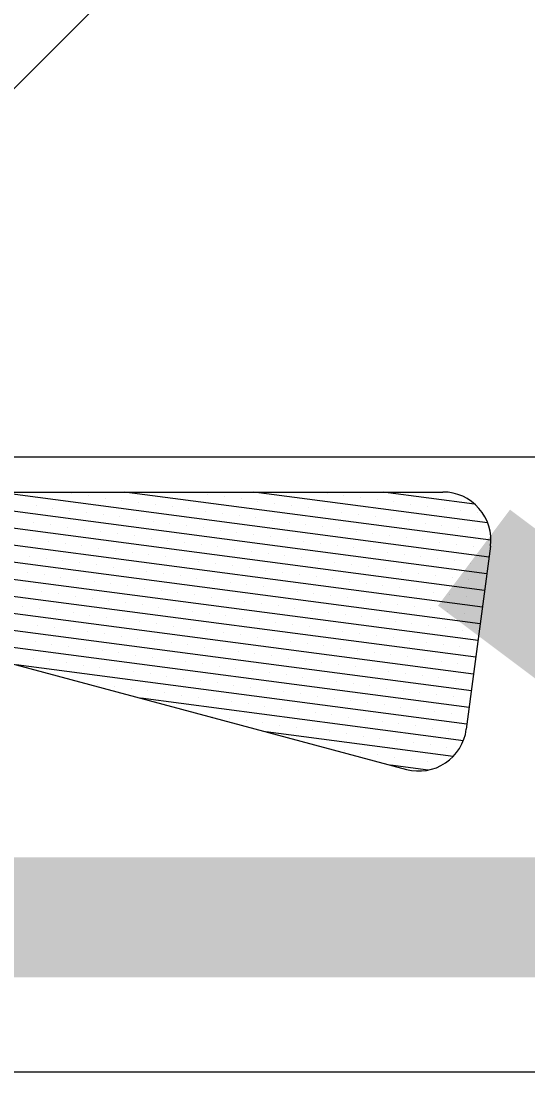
# Model space of a CAD drawing. Header units: inches. Extents: x 0 to 679, y 0 to 93.
# Drawn here: x 634.64 to 634.893, y 91.036 to 91.572 of the extents above; entities that cross this region are included whole.
import ezdxf

# ---------------------------------------------------------------- set-up
doc = ezdxf.new("R2010")
doc.units = ezdxf.units.IN
doc.header["$MEASUREMENT"] = 0
doc.layers.get('Defpoints').update_dxf_attribs({"color": 103})
doc.layers.add('BP Dimensions', color=20, linetype='Continuous', lineweight=0)
doc.layers.add('BP Others', color=190, linetype='Continuous', lineweight=0)
doc.layers.add('BP Metal', color=7, linetype='Continuous', true_color=0x803345)
doc.styles.add('Annotative', font='tahoma.ttf')
doc.dimstyles.new('Annotative', dxfattribs={"dimscale": 0, "dimtxt": 0.09375, "dimasz": 0.09375, "dimexe": 0.09375, "dimexo": 0.09375, "dimgap": 0.0625, "dimtad": 0, "dimtih": 1, "dimtoh": 1, "dimlfac": -1, "dimzin": 3, "dimdsep": 46, "dimlunit": 4, "dimtxsty": 'Annotative', "dimblk": 'ARCHTICK', "dimcen": 0.09, "dimclrd": 256, "dimclre": 256, "dimclrt": 256, "dimadec": 0, "dimazin": 2, "dimtfac": 1, "dimtix": 1, "dimtofl": 0, "dimtmove": 1, "dimatfit": 1, "dimldrblk": 'CLOSEDBLANK', "dimfxl": 1, "dimtfill": 1, "dimtolj": 1, "dimtzin": 0, "dimarcsym": 0})

# ---------------------------------------------------------------- blocks, each defined once
blk = doc.blocks.new('*X21')
at = {"color": 0}
for p, q in [((15.30312, 19.61153), (15.49393, 19.63665)), ((15.30407, 19.60279), (15.56126, 19.63665)), ((15.30479, 19.62061), (15.42659, 19.63665)), ((15.30522, 19.59407), (15.6286, 19.63665)), ((15.30637, 19.58536), (15.69593, 19.63665)), ((15.31155, 19.63037), (15.35926, 19.63665)), ((15.38845, 19.63606), (15.38845, 19.63606)), ((15.4506, 19.63537), (15.4506, 19.63537)), ((15.45931, 19.63652), (15.45931, 19.63652)), ((15.52146, 19.63584), (15.52146, 19.63584)), ((15.30752, 19.57665), (15.71359, 19.63011)), ((15.34489, 19.63032), (15.34489, 19.63032)), ((15.3536, 19.63147), (15.3536, 19.63147)), ((15.36231, 19.63262), (15.36231, 19.63262)), ((15.37103, 19.63376), (15.37103, 19.63376)), ((15.37974, 19.63491), (15.37974, 19.63491)), ((15.40703, 19.62964), (15.40703, 19.62964)), ((15.41574, 19.63079), (15.41574, 19.63079)), ((15.42446, 19.63193), (15.42446, 19.63193)), ((15.43317, 19.63308), (15.43317, 19.63308)), ((15.44189, 19.63423), (15.44189, 19.63423)), ((15.47789, 19.6301), (15.47789, 19.6301)), ((15.4866, 19.63125), (15.4866, 19.63125)), ((15.49532, 19.6324), (15.49532, 19.6324)), ((15.50403, 19.63354), (15.50403, 19.63354)), ((15.51274, 19.63469), (15.51274, 19.63469)), ((15.31003, 19.62573), (15.31003, 19.62573)), ((15.31874, 19.62688), (15.31874, 19.62688)), ((15.32746, 19.62803), (15.32746, 19.62803)), ((15.33617, 19.62918), (15.33617, 19.62918)), ((15.37217, 19.62505), (15.37217, 19.62505)), ((15.38089, 19.6262), (15.38089, 19.6262)), ((15.3896, 19.62734), (15.3896, 19.62734)), ((15.39832, 19.62849), (15.39832, 19.62849)), ((15.43432, 19.62437), (15.43432, 19.62437)), ((15.44303, 19.62551), (15.44303, 19.62551)), ((15.45175, 19.62666), (15.45175, 19.62666)), ((15.46046, 19.62781), (15.46046, 19.62781)), ((15.46917, 19.62896), (15.46917, 19.62896)), ((15.50518, 19.62483), (15.50518, 19.62483)), ((15.51389, 19.62598), (15.51389, 19.62598)), ((15.5226, 19.62712), (15.5226, 19.62712)), ((15.53132, 19.62827), (15.53132, 19.62827)), ((15.54003, 19.62942), (15.54003, 19.62942)), ((15.30866, 19.56793), (15.71948, 19.62202)), ((15.3286, 19.61931), (15.3286, 19.61931)), ((15.33732, 19.62046), (15.33732, 19.62046)), ((15.34603, 19.62161), (15.34603, 19.62161)), ((15.35475, 19.62276), (15.35475, 19.62276)), ((15.36346, 19.6239), (15.36346, 19.6239)), ((15.39075, 19.61863), (15.39075, 19.61863)), ((15.39946, 19.61978), (15.39946, 19.61978)), ((15.40818, 19.62092), (15.40818, 19.62092)), ((15.41689, 19.62207), (15.41689, 19.62207)), ((15.4256, 19.62322), (15.4256, 19.62322)), ((15.46161, 19.61909), (15.46161, 19.61909)), ((15.47032, 19.62024), (15.47032, 19.62024)), ((15.47903, 19.62139), (15.47903, 19.62139)), ((15.48775, 19.62254), (15.48775, 19.62254)), ((15.49646, 19.62368), (15.49646, 19.62368)), ((15.52375, 19.61841), (15.52375, 19.61841)), ((15.53247, 19.61956), (15.53247, 19.61956)), ((15.54118, 19.62071), (15.54118, 19.62071)), ((15.30981, 19.55922), (15.72167, 19.61344)), ((15.31118, 19.61702), (15.31118, 19.61702)), ((15.31989, 19.61817), (15.31989, 19.61817)), ((15.34718, 19.61289), (15.34718, 19.61289)), ((15.35589, 19.61404), (15.35589, 19.61404)), ((15.36461, 19.61519), (15.36461, 19.61519)), ((15.37332, 19.61634), (15.37332, 19.61634)), ((15.38204, 19.61748), (15.38204, 19.61748)), ((15.41804, 19.61336), (15.41804, 19.61336)), ((15.42675, 19.61451), (15.42675, 19.61451)), ((15.43547, 19.61565), (15.43547, 19.61565)), ((15.44418, 19.6168), (15.44418, 19.6168)), ((15.45289, 19.61795), (15.45289, 19.61795)), ((15.4889, 19.61382), (15.4889, 19.61382)), ((15.49761, 19.61497), (15.49761, 19.61497)), ((15.50632, 19.61612), (15.50632, 19.61612)), ((15.51504, 19.61726), (15.51504, 19.61726)), ((15.31232, 19.60831), (15.31232, 19.60831)), ((15.32104, 19.60945), (15.32104, 19.60945)), ((15.32975, 19.6106), (15.32975, 19.6106)), ((15.33847, 19.61175), (15.33847, 19.61175)), ((15.37447, 19.60762), (15.37447, 19.60762)), ((15.38318, 19.60877), (15.38318, 19.60877)), ((15.3919, 19.60992), (15.3919, 19.60992)), ((15.40061, 19.61106), (15.40061, 19.61106)), ((15.40932, 19.61221), (15.40932, 19.61221)), ((15.44533, 19.60809), (15.44533, 19.60809)), ((15.45404, 19.60923), (15.45404, 19.60923)), ((15.46275, 19.61038), (15.46275, 19.61038)), ((15.47147, 19.61153), (15.47147, 19.61153)), ((15.48018, 19.61267), (15.48018, 19.61267)), ((15.50747, 19.6074), (15.50747, 19.6074)), ((15.51618, 19.60855), (15.51618, 19.60855)), ((15.5249, 19.6097), (15.5249, 19.6097)), ((15.53361, 19.61084), (15.53361, 19.61084)), ((15.54233, 19.61199), (15.54233, 19.61199)), ((15.30361, 19.60716), (15.30361, 19.60716)), ((15.31096, 19.5505), (15.72068, 19.60444)), ((15.3309, 19.60189), (15.3309, 19.60189)), ((15.33961, 19.60303), (15.33961, 19.60303)), ((15.34833, 19.60418), (15.34833, 19.60418)), ((15.35704, 19.60533), (15.35704, 19.60533)), ((15.36575, 19.60648), (15.36575, 19.60648)), ((15.40176, 19.60235), (15.40176, 19.60235)), ((15.41047, 19.6035), (15.41047, 19.6035)), ((15.41919, 19.60464), (15.41919, 19.60464)), ((15.4279, 19.60579), (15.4279, 19.60579)), ((15.43661, 19.60694), (15.43661, 19.60694)), ((15.4639, 19.60167), (15.4639, 19.60167)), ((15.47262, 19.60281), (15.47262, 19.60281)), ((15.48133, 19.60396), (15.48133, 19.60396)), ((15.49004, 19.60511), (15.49004, 19.60511)), ((15.49876, 19.60626), (15.49876, 19.60626)), ((15.53476, 19.60213), (15.53476, 19.60213)), ((15.54347, 19.60328), (15.54347, 19.60328)), ((15.30476, 19.59844), (15.30476, 19.59844)), ((15.31347, 19.59959), (15.31347, 19.59959)), ((15.32219, 19.60074), (15.32219, 19.60074)), ((15.35819, 19.59661), (15.35819, 19.59661)), ((15.3669, 19.59776), (15.3669, 19.59776)), ((15.37562, 19.59891), (15.37562, 19.59891)), ((15.38433, 19.60006), (15.38433, 19.60006)), ((15.39304, 19.6012), (15.39304, 19.6012)), ((15.42905, 19.59708), (15.42905, 19.59708)), ((15.43776, 19.59822), (15.43776, 19.59822)), ((15.44647, 19.59937), (15.44647, 19.59937)), ((15.45519, 19.60052), (15.45519, 19.60052)), ((15.49119, 19.59639), (15.49119, 19.59639)), ((15.4999, 19.59754), (15.4999, 19.59754)), ((15.50862, 19.59869), (15.50862, 19.59869)), ((15.51733, 19.59984), (15.51733, 19.59984)), ((15.52605, 19.60098), (15.52605, 19.60098)), ((15.3121, 19.54179), (15.71527, 19.59487)), ((15.31462, 19.59088), (15.31462, 19.59088)), ((15.32333, 19.59203), (15.32333, 19.59203)), ((15.33205, 19.59317), (15.33205, 19.59317)), ((15.34076, 19.59432), (15.34076, 19.59432)), ((15.34947, 19.59547), (15.34947, 19.59547)), ((15.38548, 19.59134), (15.38548, 19.59134)), ((15.39419, 19.59249), (15.39419, 19.59249)), ((15.4029, 19.59364), (15.4029, 19.59364)), ((15.41162, 19.59478), (15.41162, 19.59478)), ((15.42033, 19.59593), (15.42033, 19.59593)), ((15.44762, 19.59066), (15.44762, 19.59066)), ((15.45633, 19.59181), (15.45633, 19.59181)), ((15.46505, 19.59295), (15.46505, 19.59295)), ((15.47376, 19.5941), (15.47376, 19.5941)), ((15.48248, 19.59525), (15.48248, 19.59525)), ((15.51848, 19.59112), (15.51848, 19.59112)), ((15.52719, 19.59227), (15.52719, 19.59227)), ((15.53591, 19.59342), (15.53591, 19.59342)), ((15.54462, 19.59456), (15.54462, 19.59456)), ((15.3059, 19.58973), (15.3059, 19.58973)), ((15.34191, 19.58561), (15.34191, 19.58561)), ((15.35062, 19.58675), (15.35062, 19.58675)), ((15.35934, 19.5879), (15.35934, 19.5879)), ((15.36805, 19.58905), (15.36805, 19.58905)), ((15.37676, 19.59019), (15.37676, 19.59019)), ((15.40405, 19.58492), (15.40405, 19.58492)), ((15.41277, 19.58607), (15.41277, 19.58607)), ((15.42148, 19.58722), (15.42148, 19.58722)), ((15.43019, 19.58836), (15.43019, 19.58836)), ((15.43891, 19.58951), (15.43891, 19.58951)), ((15.47491, 19.58539), (15.47491, 19.58539)), ((15.48362, 19.58653), (15.48362, 19.58653)), ((15.49234, 19.58768), (15.49234, 19.58768)), ((15.50105, 19.58883), (15.50105, 19.58883)), ((15.50977, 19.58997), (15.50977, 19.58997)), ((15.54577, 19.58585), (15.54577, 19.58585)), ((15.30705, 19.58102), (15.30705, 19.58102)), ((15.31325, 19.53308), (15.68058, 19.58144)), ((15.31577, 19.58216), (15.31577, 19.58216)), ((15.32448, 19.58331), (15.32448, 19.58331)), ((15.33319, 19.58446), (15.33319, 19.58446)), ((15.3692, 19.58033), (15.3692, 19.58033)), ((15.37791, 19.58148), (15.37791, 19.58148)), ((15.38662, 19.58263), (15.38662, 19.58263)), ((15.39534, 19.58378), (15.39534, 19.58378)), ((15.43134, 19.57965), (15.43134, 19.57965)), ((15.44005, 19.5808), (15.44005, 19.5808)), ((15.44877, 19.58194), (15.44877, 19.58194)), ((15.45748, 19.58309), (15.45748, 19.58309)), ((15.4662, 19.58424), (15.4662, 19.58424)), ((15.5022, 19.58011), (15.5022, 19.58011)), ((15.51091, 19.58126), (15.51091, 19.58126)), ((15.51963, 19.58241), (15.51963, 19.58241)), ((15.52834, 19.58356), (15.52834, 19.58356)), ((15.53705, 19.5847), (15.53705, 19.5847)), ((15.32563, 19.5746), (15.32563, 19.5746)), ((15.33434, 19.57574), (15.33434, 19.57574)), ((15.34305, 19.57689), (15.34305, 19.57689)), ((15.35177, 19.57804), (15.35177, 19.57804)), ((15.36048, 19.57919), (15.36048, 19.57919)), ((15.38777, 19.57391), (15.38777, 19.57391)), ((15.39649, 19.57506), (15.39649, 19.57506)), ((15.4052, 19.57621), (15.4052, 19.57621)), ((15.41391, 19.57736), (15.41391, 19.57736)), ((15.42263, 19.5785), (15.42263, 19.5785)), ((15.45863, 19.57438), (15.45863, 19.57438)), ((15.46734, 19.57552), (15.46734, 19.57552)), ((15.47606, 19.57667), (15.47606, 19.57667)), ((15.48477, 19.57782), (15.48477, 19.57782)), ((15.49348, 19.57897), (15.49348, 19.57897)), ((15.52077, 19.57369), (15.52077, 19.57369)), ((15.52949, 19.57484), (15.52949, 19.57484)), ((15.5382, 19.57599), (15.5382, 19.57599)), ((15.54692, 19.57714), (15.54692, 19.57714)), ((15.3082, 19.5723), (15.3082, 19.5723)), ((15.31691, 19.57345), (15.31691, 19.57345)), ((15.3442, 19.56818), (15.3442, 19.56818)), ((15.35292, 19.56933), (15.35292, 19.56933)), ((15.36163, 19.57047), (15.36163, 19.57047)), ((15.37034, 19.57162), (15.37034, 19.57162)), ((15.37906, 19.57277), (15.37906, 19.57277)), ((15.41506, 19.56864), (15.41506, 19.56864)), ((15.42377, 19.56979), (15.42377, 19.56979)), ((15.43249, 19.57094), (15.43249, 19.57094)), ((15.4412, 19.57208), (15.4412, 19.57208)), ((15.44992, 19.57323), (15.44992, 19.57323)), ((15.48592, 19.56911), (15.48592, 19.56911)), ((15.49463, 19.57025), (15.49463, 19.57025)), ((15.50335, 19.5714), (15.50335, 19.5714)), ((15.51206, 19.57255), (15.51206, 19.57255)), ((15.30935, 19.56359), (15.30935, 19.56359)), ((15.3144, 19.52436), (15.61554, 19.56401)), ((15.31806, 19.56474), (15.31806, 19.56474)), ((15.32677, 19.56588), (15.32677, 19.56588)), ((15.33549, 19.56703), (15.33549, 19.56703)), ((15.37149, 19.56291), (15.37149, 19.56291)), ((15.3802, 19.56405), (15.3802, 19.56405)), ((15.38892, 19.5652), (15.38892, 19.5652)), ((15.39763, 19.56635), (15.39763, 19.56635)), ((15.40635, 19.56749), (15.40635, 19.56749)), ((15.44235, 19.56337), (15.44235, 19.56337)), ((15.45106, 19.56452), (15.45106, 19.56452)), ((15.45978, 19.56566), (15.45978, 19.56566)), ((15.46849, 19.56681), (15.46849, 19.56681)), ((15.4772, 19.56796), (15.4772, 19.56796)), ((15.50449, 19.56269), (15.50449, 19.56269)), ((15.51321, 19.56383), (15.51321, 19.56383)), ((15.52192, 19.56498), (15.52192, 19.56498)), ((15.53063, 19.56613), (15.53063, 19.56613)), ((15.53935, 19.56727), (15.53935, 19.56727)), ((15.32792, 19.55717), (15.32792, 19.55717)), ((15.33664, 19.55832), (15.33664, 19.55832)), ((15.34535, 19.55946), (15.34535, 19.55946)), ((15.35406, 19.56061), (15.35406, 19.56061)), ((15.36278, 19.56176), (15.36278, 19.56176)), ((15.39878, 19.55763), (15.39878, 19.55763)), ((15.40749, 19.55878), (15.40749, 19.55878)), ((15.41621, 19.55993), (15.41621, 19.55993)), ((15.42492, 19.56108), (15.42492, 19.56108)), ((15.43363, 19.56222), (15.43363, 19.56222)), ((15.46092, 19.55695), (15.46092, 19.55695)), ((15.46964, 19.5581), (15.46964, 19.5581)), ((15.47835, 19.55924), (15.47835, 19.55924)), ((15.48707, 19.56039), (15.48707, 19.56039)), ((15.49578, 19.56154), (15.49578, 19.56154)), ((15.53178, 19.55741), (15.53178, 19.55741)), ((15.5405, 19.55856), (15.5405, 19.55856)), ((15.31049, 19.55488), (15.31049, 19.55488)), ((15.31921, 19.55602), (15.31921, 19.55602)), ((15.35521, 19.5519), (15.35521, 19.5519)), ((15.36392, 19.55304), (15.36392, 19.55304)), ((15.37264, 19.55419), (15.37264, 19.55419)), ((15.38135, 19.55534), (15.38135, 19.55534)), ((15.39007, 19.55649), (15.39007, 19.55649)), ((15.42607, 19.55236), (15.42607, 19.55236)), ((15.43478, 19.55351), (15.43478, 19.55351)), ((15.4435, 19.55466), (15.4435, 19.55466)), ((15.45221, 19.5558), (15.45221, 19.5558)), ((15.48821, 19.55168), (15.48821, 19.55168)), ((15.49693, 19.55282), (15.49693, 19.55282)), ((15.50564, 19.55397), (15.50564, 19.55397)), ((15.51435, 19.55512), (15.51435, 19.55512)), ((15.52307, 19.55627), (15.52307, 19.55627)), ((15.31164, 19.54616), (15.31164, 19.54616)), ((15.31555, 19.51565), (15.5505, 19.54658)), ((15.32035, 19.54731), (15.32035, 19.54731)), ((15.32907, 19.54846), (15.32907, 19.54846)), ((15.33778, 19.5496), (15.33778, 19.5496)), ((15.3465, 19.55075), (15.3465, 19.55075)), ((15.3825, 19.54663), (15.3825, 19.54663)), ((15.39121, 19.54777), (15.39121, 19.54777)), ((15.39993, 19.54892), (15.39993, 19.54892)), ((15.40864, 19.55007), (15.40864, 19.55007)), ((15.41735, 19.55121), (15.41735, 19.55121)), ((15.44464, 19.54594), (15.44464, 19.54594)), ((15.45336, 19.54709), (15.45336, 19.54709)), ((15.46207, 19.54824), (15.46207, 19.54824)), ((15.47078, 19.54938), (15.47078, 19.54938)), ((15.4795, 19.55053), (15.4795, 19.55053)), ((15.5155, 19.54641), (15.5155, 19.54641)), ((15.52422, 19.54755), (15.52422, 19.54755)), ((15.53293, 19.5487), (15.53293, 19.5487)), ((15.54164, 19.54985), (15.54164, 19.54985)), ((15.33893, 19.54089), (15.33893, 19.54089)), ((15.34764, 19.54204), (15.34764, 19.54204)), ((15.35636, 19.54318), (15.35636, 19.54318)), ((15.36507, 19.54433), (15.36507, 19.54433)), ((15.37379, 19.54548), (15.37379, 19.54548)), ((15.40107, 19.54021), (15.40107, 19.54021)), ((15.40979, 19.54135), (15.40979, 19.54135)), ((15.4185, 19.5425), (15.4185, 19.5425)), ((15.42722, 19.54365), (15.42722, 19.54365)), ((15.43593, 19.54479), (15.43593, 19.54479)), ((15.47193, 19.54067), (15.47193, 19.54067)), ((15.48065, 19.54182), (15.48065, 19.54182)), ((15.48936, 19.54296), (15.48936, 19.54296)), ((15.49807, 19.54411), (15.49807, 19.54411)), ((15.50679, 19.54526), (15.50679, 19.54526)), ((15.31279, 19.53745), (15.31279, 19.53745)), ((15.3215, 19.53859), (15.3215, 19.53859)), ((15.33022, 19.53974), (15.33022, 19.53974)), ((15.36622, 19.53562), (15.36622, 19.53562)), ((15.37493, 19.53676), (15.37493, 19.53676)), ((15.38365, 19.53791), (15.38365, 19.53791)), ((15.39236, 19.53906), (15.39236, 19.53906)), ((15.42836, 19.53493), (15.42836, 19.53493)), ((15.43708, 19.53608), (15.43708, 19.53608)), ((15.44579, 19.53723), (15.44579, 19.53723)), ((15.4545, 19.53838), (15.4545, 19.53838)), ((15.46322, 19.53952), (15.46322, 19.53952)), ((15.49922, 19.5354), (15.49922, 19.5354)), ((15.50793, 19.53654), (15.50793, 19.53654)), ((15.51665, 19.53769), (15.51665, 19.53769)), ((15.31744, 19.50703), (15.48546, 19.52915)), ((15.32265, 19.52988), (15.32265, 19.52988)), ((15.33136, 19.53103), (15.33136, 19.53103)), ((15.34008, 19.53218), (15.34008, 19.53218)), ((15.34879, 19.53332), (15.34879, 19.53332)), ((15.3575, 19.53447), (15.3575, 19.53447)), ((15.38479, 19.5292), (15.38479, 19.5292)), ((15.39351, 19.53034), (15.39351, 19.53034)), ((15.40222, 19.53149), (15.40222, 19.53149)), ((15.41093, 19.53264), (15.41093, 19.53264)), ((15.41965, 19.53379), (15.41965, 19.53379)), ((15.45565, 19.52966), (15.45565, 19.52966)), ((15.46437, 19.53081), (15.46437, 19.53081)), ((15.47308, 19.53196), (15.47308, 19.53196)), ((15.48179, 19.5331), (15.48179, 19.5331)), ((15.49051, 19.53425), (15.49051, 19.53425)), ((15.31394, 19.52873), (15.31394, 19.52873)), ((15.34122, 19.52346), (15.34122, 19.52346)), ((15.34994, 19.52461), (15.34994, 19.52461)), ((15.35865, 19.52576), (15.35865, 19.52576)), ((15.36737, 19.5269), (15.36737, 19.5269)), ((15.37608, 19.52805), (15.37608, 19.52805)), ((15.41208, 19.52393), (15.41208, 19.52393)), ((15.4208, 19.52507), (15.4208, 19.52507)), ((15.42951, 19.52622), (15.42951, 19.52622)), ((15.43822, 19.52737), (15.43822, 19.52737)), ((15.44694, 19.52851), (15.44694, 19.52851)), ((15.31508, 19.52002), (15.31508, 19.52002)), ((15.3238, 19.52117), (15.3238, 19.52117)), ((15.33251, 19.52231), (15.33251, 19.52231)), ((15.36851, 19.51819), (15.36851, 19.51819)), ((15.37723, 19.51934), (15.37723, 19.51934)), ((15.38594, 19.52048), (15.38594, 19.52048)), ((15.39465, 19.52163), (15.39465, 19.52163)), ((15.40337, 19.52278), (15.40337, 19.52278)), ((15.43937, 19.51865), (15.43937, 19.51865)), ((15.44808, 19.5198), (15.44808, 19.5198)), ((15.32494, 19.51245), (15.32494, 19.51245)), ((15.33366, 19.5136), (15.33366, 19.5136)), ((15.34237, 19.51475), (15.34237, 19.51475)), ((15.35109, 19.51589), (15.35109, 19.51589)), ((15.3598, 19.51704), (15.3598, 19.51704)), ((15.3958, 19.51292), (15.3958, 19.51292)), ((15.40452, 19.51406), (15.40452, 19.51406)), ((15.41323, 19.51521), (15.41323, 19.51521)), ((15.42194, 19.51636), (15.42194, 19.51636)), ((15.43066, 19.51751), (15.43066, 19.51751)), ((15.31623, 19.51131), (15.31623, 19.51131)), ((15.32271, 19.49886), (15.42042, 19.51172)), ((15.35223, 19.50718), (15.35223, 19.50718)), ((15.36095, 19.50833), (15.36095, 19.50833)), ((15.36966, 19.50948), (15.36966, 19.50948)), ((15.37837, 19.51062), (15.37837, 19.51062)), ((15.38709, 19.51177), (15.38709, 19.51177)), ((15.32609, 19.50374), (15.32609, 19.50374)), ((15.3348, 19.50489), (15.3348, 19.50489)), ((15.34352, 19.50603), (15.34352, 19.50603)), ((15.37952, 19.50191), (15.37952, 19.50191)), ((15.33595, 19.49617), (15.33595, 19.49617)), ((15.34467, 19.49732), (15.34467, 19.49732)), ((15.35338, 19.49847), (15.35338, 19.49847)), ((15.36209, 19.49961), (15.36209, 19.49961)), ((15.37081, 19.50076), (15.37081, 19.50076)), ((15.33581, 19.49172), (15.35537, 19.4943))]:
    blk.add_line(p, q, dxfattribs=at)
blk = doc.blocks.new('_ArchTick')
at = {"color": 0, "linetype": 'ByBlock', "const_width": 0.15}
blk.add_lwpolyline([(-0.5, -0.5), (0.5, 0.5)], dxfattribs=at)
blk = doc.blocks.new('*D25')
at = {"layer": 'BP Dimensions', "lineweight": -2, "transparency": 16777216}
for p, q in [((635.58648, 91.14549), (641.95084, 91.14549)), ((641.57584, 91.14549), (641.57584, 88.84085)), ((641.57584, 84.38173), (641.57584, 86.68638)), ((635.15155, 84.38173), (641.95084, 84.38173))]:
    blk.add_line(p, q, dxfattribs=at)
at = {"layer": 'Defpoints', "color": 0, "transparency": 16777216}
for p in [(635.21148, 91.14549), (634.77655, 84.38173), (641.57584, 84.38173)]:
    blk.add_point(p, dxfattribs=at)
at = {"layer": 'BP Dimensions', "lineweight": -2, "transparency": 16777216, "xscale": 0.375, "yscale": 0.375, "zscale": 0.375}
for p, rotation in [((641.57584, 91.14549), 90), ((641.57584, 84.38173), 270)]:
    blk.add_blockref('_ArchTick', p, dxfattribs=dict(at, rotation=rotation))
at = {"layer": 'BP Dimensions', "transparency": 16777216, "insert": (641.57584, 87.76361), "char_height": 0.375, "width": 1.27636, "attachment_point": 5, "style": 'Annotative', "bg_fill": 3, "box_fill_scale": 1.25, "bg_fill_color": 256, "bg_fill_true_color": 13158600, "bg_fill_transparency": 0}
blk.add_mtext('\\A1;8"min\\PFLASHING HEIGHT', dxfattribs=at)
blk = doc.blocks.new('_ClosedBlank')
at = {"color": 0, "linetype": 'ByBlock', "lineweight": -2}
for p, q in [((-1, 0.1667), (0, 0)), ((-1, 0.1667), (-1, -0.1667)), ((0, 0), (-1, -0.1667))]:
    blk.add_line(p, q, dxfattribs=at)

msp = doc.modelspace()

# ---------------------------------------------------------------- hatches: boundary and pattern name
at = {"layer": 'BP Others'}
h = msp.add_hatch(dxfattribs=at)
h.set_pattern_fill('ANSI31', color=256, scale=10)
h.set_pattern_definition([(45, (-169.6467, -16.2437), (-0.8838835, 0.8838835), [])])
h.paths.add_polyline_path([(639.9357, 91.91935), (637.09168, 91.91935), (634.29162, 84.22625), (634.29162, 82.96557), (639.9357, 82.87908)])
h.paths.add_polyline_path([(636.89168, 91.36986), (636.69168, 91.91935), (634.29162, 91.91935), (634.29162, 91.35405), (635.21148, 91.35405), (635.21148, 91.04636), (634.29162, 91.04636), (634.29162, 84.22625)])
h.paths.add_polyline_path([(639.9357, 82.87908), (634.29162, 82.96557), (630.46073, 82.96557), (630.46073, 66.41115)])

# ---------------------------------------------------------------- linework, layer by layer
at = {"layer": 'BP Metal', "const_width": 0.06, "flags": 128}
msp.add_lwpolyline([(629.01823, 83.53372), (629.01823, 84.25372, 0.414214), (628.89823, 84.37372), (628.83823, 84.37372, 0.414214), (628.71823, 84.25372), (628.71823, 83.65372, -0.414214), (628.59823, 83.53372, -0.414214), (628.47823, 83.65372), (628.47823, 84.41916, -0.198912), (628.53095, 84.54644), (628.69439, 84.70989), (632.68574, 84.70989), (632.68574, 90.06495), (633.74462, 91.12383), (635.10593, 91.12383), (634.86593, 91.30383)], format="xyb", dxfattribs=at)
at = {"layer": 'BP Others'}
for p, q in [((635.21148, 91.35405), (634.29162, 91.35405)), ((634.49648, 91.33667), (634.85035, 91.33667)), ((634.87414, 91.30954), (634.86208, 91.21795)), ((634.49027, 91.28949), (634.83208, 91.1979)), ((635.21148, 91.04636), (634.29162, 91.04636))]:
    msp.add_line(p, q, dxfattribs=at)
for centre, start, end in [((634.85035, 91.31267), 352.5, 90), ((634.83829, 91.22108), 255, 352.5)]:
    msp.add_arc(centre, 0.024, start, end, dxfattribs=at)

# ---------------------------------------------------------------- block references
at = {"layer": 'BP Others', "extrusion": (0, 0, -1), "xscale": 0.96, "yscale": 0.96, "zscale": -0.96}
msp.add_blockref('*X21', (-649.56534, 72.48549), dxfattribs=at)

# ---------------------------------------------------------------- next in the draw order: dimensions: what is measured, and where the dimension line sits
at = {"layer": 'BP Dimensions'}
dim = msp.add_linear_dim(base=(641.57584, 84.38173), p1=(635.21148, 91.14549), p2=(634.77655, 84.38173), angle=90, text='8"min\\PFLASHING HEIGHT', dimstyle='Annotative', dxfattribs=at)
dim.commit()
dim.dimension.update_dxf_attribs({"geometry": '*D25', "text_midpoint": (641.57584, 87.76361)})

doc.saveas('drawing.dxf')
